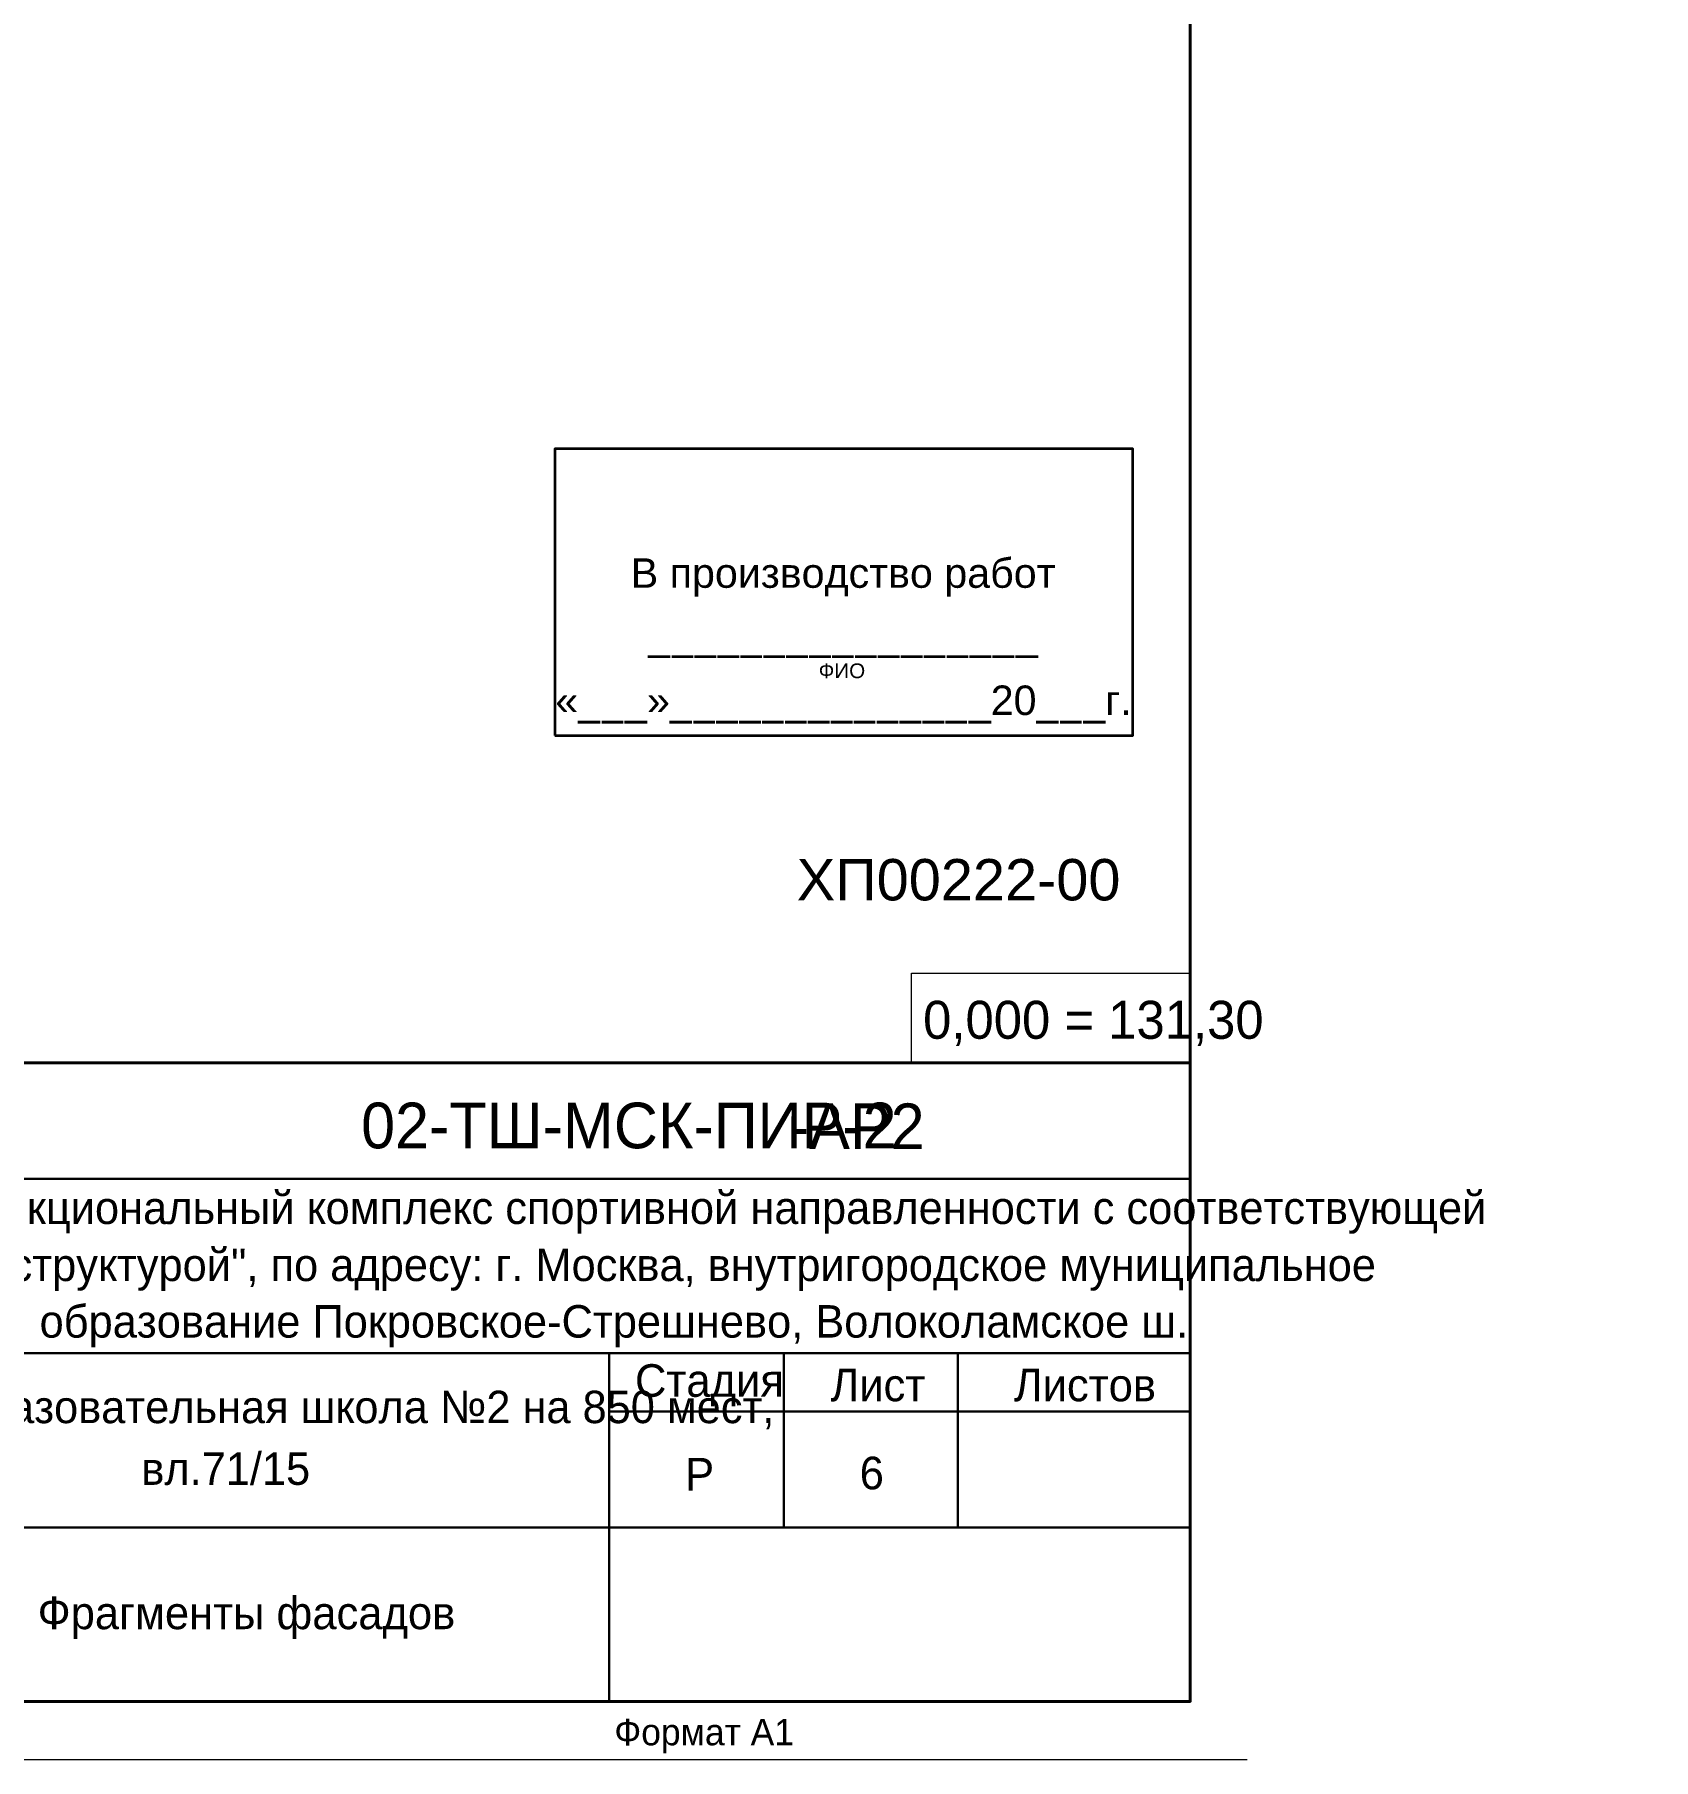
# Model space of a CAD drawing. Header units: millimetres. Extents: x 2294 to 908349, y -83289 to 219220.
# Drawn here: x 893954 to 908349, y 157878 to 173213 of the extents above; entities that cross this region are included whole.
import ezdxf

# ---------------------------------------------------------------- set-up
doc = ezdxf.new("R2010")
doc.units = ezdxf.units.MM
doc.layers.add('PDF _Геометрия', color=7, linetype='Continuous')
doc.layers.add('PDF _Текст', color=7, linetype='Continuous')
doc.styles.add('PDF Arial-BoldMT', font='arial.ttf')
doc.styles.add('PDF ArialMT', font='arial.ttf')

msp = doc.modelspace()

# ---------------------------------------------------------------- linework, layer by layer
at = {"layer": 'PDF _Геометрия', "lineweight": 18}
msp.add_lwpolyline([(904737.1, 219219.5), (817891.4, 219219.5), (817891.4, 157877.6), (904737.1, 157877.6)], dxfattribs=at)
at = {"layer": 'PDF _Геометрия', "lineweight": 40}
msp.add_lwpolyline([(904230, 218703.7), (904230, 158393.4), (819954.8, 158393.4), (819954.8, 218703.7)], close=True, dxfattribs=at)
at = {"layer": 'PDF _Геометрия', "lineweight": 35}
msp.add_lwpolyline([(898581.5, 166980.4), (903718, 166980.4), (903718, 169530.4), (898581.5, 169530.4)], close=True, dxfattribs=at)
at = {"layer": 'PDF _Геометрия', "lineweight": 9}
msp.add_lwpolyline([(904230, 165103.8), (904230, 164072.1), (903193.9, 164072.1)], dxfattribs=at)
msp.add_lwpolyline([(901751.3, 164867.7), (904230, 164867.7), (904230, 164072.1), (901751.3, 164072.1)], close=True, dxfattribs=at)
at = {"layer": 'PDF _Геометрия', "lineweight": 40}
msp.add_lwpolyline([(904230, 164072.1), (885121.8, 164072.1), (885121.8, 158393.4)], dxfattribs=at)
at = {"layer": 'PDF _Геометрия', "lineweight": 30}
for points in [[(904230, 163040.4), (891836.6, 163040.4)], [(904230, 161488.5), (891836.6, 161488.5), (885121.8, 161488.5)], [(899062.8, 161488.5), (899062.8, 158393.4)], [(900614.7, 161488.5), (900614.7, 160972.7), (900614.7, 159941)], [(902162.2, 161488.5), (902162.2, 160972.7), (902162.2, 159941)], [(904230, 160972.7), (899062.8, 160972.7)], [(904230, 159941), (891836.6, 159941)]]:
    msp.add_lwpolyline(points, dxfattribs=at)

# ---------------------------------------------------------------- texts
at = {"layer": 'PDF _Текст', "attachment_point": 4}
for s, insert, char_height, style in [('В производство работ', (899255.1, 168385.7), 262.288, 'PDF ArialMT'), ('_________________', (899409.9, 167839.2), 262.288, 'PDF ArialMT'), ('ФИО', (900926.1, 167555.5), 131.14, 'PDF ArialMT'), ('«___»______________20___г.', (898584.1, 167256.4), 262.288, 'PDF ArialMT'), ('0,000 = 131,30', (901854.4, 164422.2), 337.88, ''), ('02-ТШ-МСК-ПИР-2', (896857.8, 163511.2), 405.95, ''), ('-АР2', (900661, 163506.8), 405.95, ''), ('Многофункциональный комплекс спортивной направленности с соответствующей', (892057.9, 162738.9), 288.572, ''), ('инфраструктурой", по адресу: г. Москва, внутригородское муниципальное', (892565, 162231.8), 288.572, ''), ('образование Покровское-Стрешнево, Волоколамское ш.', (893998.8, 161729.1), 288.572, ''), ('Стадия', (899292.7, 161204.9), 289.45, ''), ('Лист', (901032.5, 161204.9), 289.45, ''), ('Листов', (902663.1, 161204.9), 289.45, ''), ('Общеобразовательная школа №2 на 850 мест,', (892036, 160968.3), 288.118, ''), ('вл.71/15', (894903.7, 160461.2), 288.12, ''), ('6', (901290.5, 160422.4), 289.5, ''), ('Р', (899738.6, 160413.6), 289.5, ''), ('Фрагменты фасадов', (893981.3, 159137.2), 289.45, ''), ('Формат А1', (899109.1, 158086), 235.29, '')]:
    msp.add_mtext(s, dxfattribs=dict(at, insert=insert, char_height=char_height, style=style))
at = {"layer": 'PDF _Текст', "color": 176, "true_color": 0x0c0c76, "insert": (900730.8, 165696.4), "char_height": 367.2, "attachment_point": 4, "style": 'PDF Arial-BoldMT'}
msp.add_mtext('ХП00222-00', dxfattribs=at)

doc.saveas('drawing.dxf')
